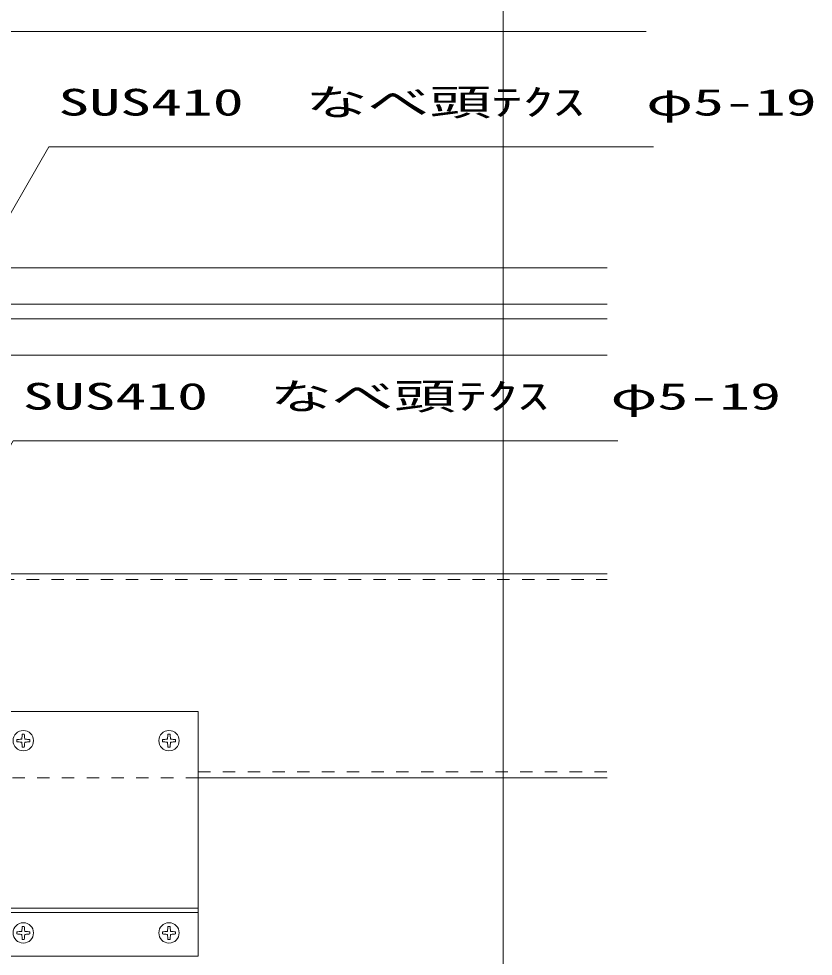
# Model space of a CAD drawing. Units: millimetres on the paper. Extents: x -420 to 420, y -297 to 297.
# Drawn here: x -33.3 to 21.3, y -65.1 to -0.8 of the extents above; entities that cross this region are included whole.
import ezdxf
from ezdxf.enums import TextEntityAlignment as Align

# ---------------------------------------------------------------- set-up
doc = ezdxf.new("R2010")
doc.units = ezdxf.units.MM
doc.linetypes.add('USER1', pattern=[1.7, 0.85, -0.85])
for name, color, linetype, lineweight in [('0-0_0', 7, 'Continuous', 5), ('0-1_Defpoints', 7, 'Continuous', 18), ('0-2_A-C01-補助線(非印刷)', 222, 'Continuous', 18), ('0-8_A-E01-仕上太線', 4, 'Continuous', 18), ('0-9_A-D09-金物_鋼材', 1, 'Continuous', 18), ('0-B_A-B03-文字_書込_小', 7, 'Continuous', 18), ('0-D__U+FF71_U+FF99_U+FF90', 9, 'USER1', 18)]:
    doc.layers.add(name, color=color, linetype=linetype, lineweight=lineweight)
doc.styles.add('ＭＳ ゴシック', font='')
doc.styles.get('ＭＳ ゴシック').set_extended_font_data('MS Gothic')

# ---------------------------------------------------------------- blocks, each defined once
blk = doc.blocks.new('AC-H-b')
at = {"layer": '0-0_0'}
for p, q in [((-25.348, 61.264), (-24.652, 61.264)), ((25.348, 61.264), (24.652, 61.264)), ((-27.25, 59.362), (-27.25, 58.666)), ((-25.488, 59.662), (-25.648, 59.501)), ((-25.648, 58.527), (-25.488, 58.366)), ((-24.352, 59.501), (-24.512, 59.662)), ((-24.512, 58.366), (-24.352, 58.527)), ((-22.75, 59.362), (-22.75, 58.666)), ((22.75, 59.362), (22.75, 58.666)), ((24.352, 59.501), (24.512, 59.662)), ((24.512, 58.366), (24.352, 58.527)), ((25.488, 59.662), (25.648, 59.501)), ((25.648, 58.527), (25.488, 58.366)), ((27.25, 59.362), (27.25, 58.666)), ((-25.348, 56.764), (-24.652, 56.764)), ((25.348, 56.764), (24.652, 56.764)), ((-25.488, -6.338), (-25.648, -6.499)), ((-25.348, -4.736), (-24.652, -4.736)), ((-24.352, -6.499), (-24.512, -6.338)), ((24.352, -6.499), (24.512, -6.338)), ((25.348, -4.736), (24.652, -4.736)), ((25.488, -6.338), (25.648, -6.499)), ((-27.25, -6.638), (-27.25, -7.334)), ((-25.648, -7.473), (-25.488, -7.634)), ((-25.348, -9.236), (-24.652, -9.236)), ((-24.512, -7.634), (-24.352, -7.473)), ((-22.75, -6.638), (-22.75, -7.334)), ((22.75, -6.638), (22.75, -7.334)), ((24.512, -7.634), (24.352, -7.473)), ((25.348, -9.236), (24.652, -9.236)), ((25.648, -7.473), (25.488, -7.634)), ((27.25, -6.638), (27.25, -7.334))]:
    blk.add_line(p, q, dxfattribs=at)
blk.add_lwpolyline([(-35, -14.986), (35, -14.986), (35, 69.014), (-35, 69.014)], close=True, dxfattribs=at)
for centre in [(-25, 59.014), (25, 59.014), (-25, -6.986), (25, -6.986)]:
    blk.add_circle(centre, 3.5, dxfattribs=at)
for centre, start, end in [((-8.752, 59.014), 172.27975, 177.78308), ((-41.248, 59.014), 2.21692, 7.72025), ((41.248, 59.014), 172.27975, 177.78308), ((8.752, 59.014), 2.21692, 7.72025), ((-25, 42.766), 92.21692, 97.72025), ((-25, 75.262), 262.27975, 267.78308), ((-8.752, 59.014), 182.21692, 187.72025), ((-41.248, 59.014), 352.27975, 357.78308), ((-25, 42.766), 82.27975, 87.78308), ((-25, 75.262), 272.21692, 277.72025), ((25, 42.766), 92.21692, 97.72025), ((25, 75.262), 262.27975, 267.78308), ((41.248, 59.014), 182.21692, 187.72025), ((8.752, 59.014), 352.27975, 357.78308), ((25, 42.766), 82.27975, 87.78308), ((25, 75.262), 272.21692, 277.72025), ((-8.752, -6.986), 172.27975, 177.78308), ((-41.248, -6.986), 2.21692, 7.72025), ((41.248, -6.986), 172.27975, 177.78308), ((8.752, -6.986), 2.21692, 7.72025), ((-25, -23.234), 92.21692, 97.72025), ((-25, 9.262), 262.27975, 267.78308), ((-8.752, -6.986), 182.21692, 187.72025), ((-41.248, -6.986), 352.27975, 357.78308), ((-25, -23.234), 82.27975, 87.78308), ((-25, 9.262), 272.21692, 277.72025), ((25, -23.234), 92.21692, 97.72025), ((25, 9.262), 262.27975, 267.78308), ((41.248, -6.986), 182.21692, 187.72025), ((8.752, -6.986), 352.27975, 357.78308), ((25, -23.234), 82.27975, 87.78308), ((25, 9.262), 272.21692, 277.72025)]:
    blk.add_arc(centre, 16.748, start, end, dxfattribs=at)
at = {"layer": '0-1_Defpoints', "color": 222}
for p, q in [((-35, 1.514), (35, 1.514)), ((-35, 0.014), (35, 0.014))]:
    blk.add_line(p, q, dxfattribs=at)

msp = doc.modelspace()

# ---------------------------------------------------------------- linework, layer by layer
at = {"layer": '0-2_A-C01-補助線(非印刷)', "color": 9}
msp.add_line((0, -252), (0, 278.667), dxfattribs=at)
at = {"layer": '0-8_A-E01-仕上太線'}
for p, q in [((7.126, -17.862), (-303.016, -17.862)), ((7.126, -20.362), (-303.016, -20.362)), ((7.126, -21.362), (-303.016, -21.362)), ((7.126, -23.862), (-303.016, -23.862))]:
    msp.add_line(p, q, dxfattribs=at)
at = {"layer": '0-B_A-B03-文字_書込_小'}
for points in [[(-43.353, -16.996), (-34.481, -1.637), (9.799, -1.637)], [(-39.414, -23.844), (-31.193, -9.56), (10.308, -9.56)], [(-37.897, -37.145), (-33.639, -29.747), (7.862, -29.747)]]:
    msp.add_lwpolyline(points, dxfattribs=at)
at = {"layer": '0-D__U+FF71_U+FF99_U+FF90', "color": 3, "linetype": 'Continuous'}
for p, q in [((-303.016, -38.862), (7.126, -38.862)), ((-20.945, -52.862), (7.126, -52.862))]:
    msp.add_line(p, q, dxfattribs=at)
at = {"layer": '0-D__U+FF71_U+FF99_U+FF90'}
for p, q in [((-303.016, -39.262), (7.126, -39.262)), ((-20.945, -52.462), (7.126, -52.462)), ((-20.945, -52.862), (-34.945, -52.862))]:
    msp.add_line(p, q, dxfattribs=at)

# ---------------------------------------------------------------- block references
at = {"layer": '0-9_A-D09-金物_鋼材', "xscale": 0.2, "yscale": 0.2}
msp.add_blockref('AC-H-b', (-27.945, -62.124), dxfattribs=at)

# ---------------------------------------------------------------- texts
at = {"layer": '0-B_A-B03-文字_書込_小', "style": 'ＭＳ ゴシック', "width": 1.7}
for p in [(-30.54, -7.958), (-32.986, -28.145)]:
    msp.add_text('SUS410\u3000なべ頭ﾃｸｽ\u3000φ5-19', height=1.833, dxfattribs=at).set_placement(p, align=Align.BOTTOM_LEFT)

doc.saveas('drawing.dxf')
